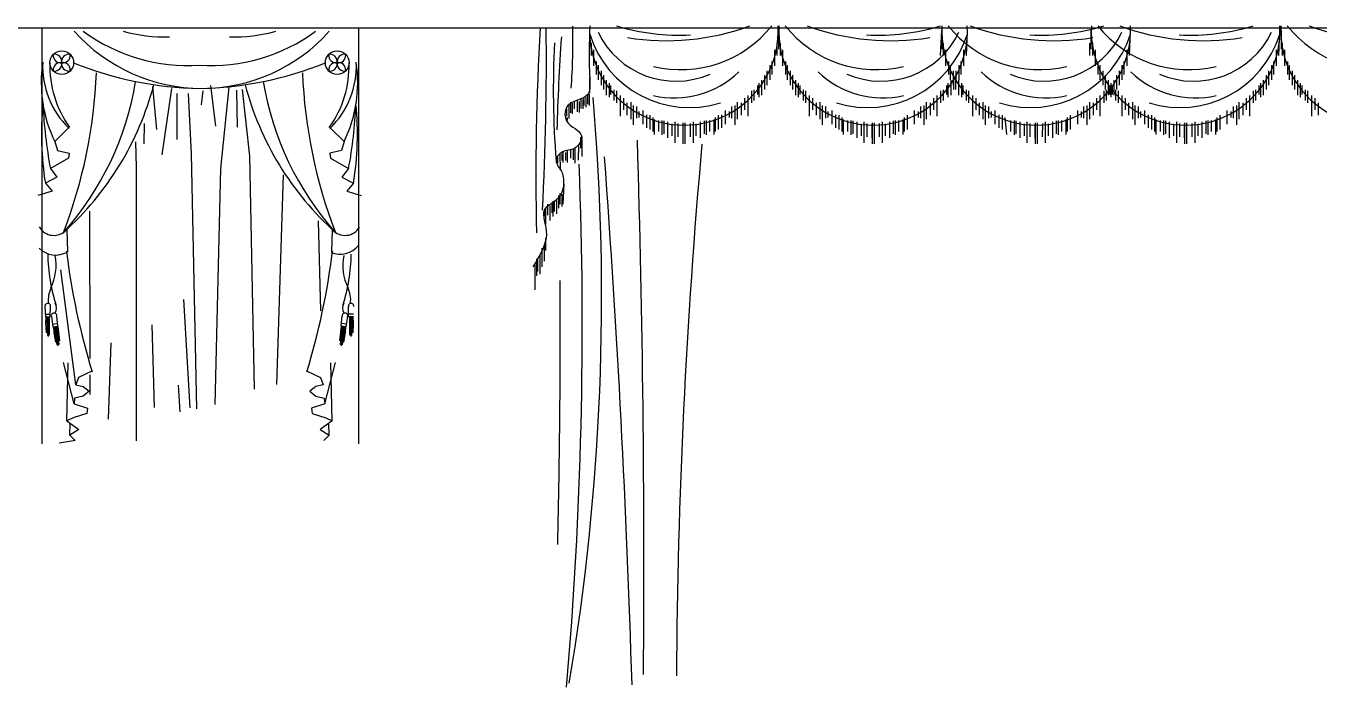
# Model space of a CAD drawing. Header units: inches. Extents: x 8.9 to 51.4, y 16 to 40.8.
# Drawn here: x 38.333 to 42.615, y 26.133 to 28.324 of the extents above; entities that cross this region are included whole.
import ezdxf

# ---------------------------------------------------------------- set-up
doc = ezdxf.new("R2010")
doc.units = ezdxf.units.IN
doc.header["$MEASUREMENT"] = 0
for name, color, linetype in [('02', 2, 'Continuous'), ('1', 1, 'Continuous'), ('4', 4, 'Continuous')]:
    doc.layers.add(name, color=color, linetype=linetype)

msp = doc.modelspace()

# ---------------------------------------------------------------- linework, layer by layer
at = {"layer": '02'}
for p, q in [((40.8256, 28.3086), (40.8256, 28.2468)), ((41.3646, 28.3086), (41.3599, 28.2262)), ((41.3654, 28.3086), (41.3654, 28.2468)), ((41.4495, 28.3086), (41.4461, 28.2262)), ((41.8598, 28.3086), (41.8598, 28.2468)), ((41.9894, 28.3086), (41.9859, 28.2262)), ((42.4845, 28.3086), (42.4811, 28.2262)), ((42.4892, 28.3086), (42.4892, 28.2468)), ((40.82, 28.2674), (40.82, 28.2262)), ((40.8303, 28.2674), (40.8303, 28.2262)), ((41.3702, 28.2674), (41.3702, 28.2262)), ((41.855, 28.2674), (41.855, 28.2262)), ((41.8653, 28.2674), (41.8653, 28.2262)), ((42.4927, 28.2674), (42.4927, 28.2262)), ((40.8121, 28.2452), (40.8121, 28.1913)), ((40.8382, 28.2452), (40.8382, 28.1913)), ((41.3781, 28.2452), (41.3781, 28.1913)), ((41.4381, 28.2452), (41.4381, 28.1913)), ((41.8732, 28.2452), (41.8732, 28.1913)), ((41.978, 28.2452), (41.978, 28.1913)), ((42.4731, 28.2452), (42.4731, 28.1913)), ((42.5006, 28.2452), (42.5006, 28.1913)), ((40.2217, 28.2056), (40.2217, 28.1628)), ((40.2281, 28.1945), (40.2281, 28.1454)), ((40.7962, 28.1945), (40.7962, 28.1454)), ((40.8026, 28.2056), (40.8026, 28.1628)), ((40.8478, 28.2056), (40.8478, 28.1628)), ((40.8541, 28.1945), (40.8541, 28.1454)), ((41.3876, 28.2056), (41.3876, 28.1628)), ((41.394, 28.1945), (41.394, 28.1454)), ((41.4223, 28.1945), (41.4223, 28.1454)), ((41.4286, 28.2056), (41.4286, 28.1628)), ((41.8828, 28.2056), (41.8828, 28.1628)), ((41.8891, 28.1945), (41.8891, 28.1454)), ((41.9621, 28.1945), (41.9621, 28.1454)), ((41.9685, 28.2056), (41.9685, 28.1628)), ((42.4573, 28.1945), (42.4573, 28.1454)), ((42.4636, 28.2056), (42.4636, 28.1628)), ((42.5101, 28.2056), (42.5101, 28.1628)), ((42.5164, 28.1945), (42.5164, 28.1454)), ((40.1995, 28.1533), (40.1995, 28.101)), ((40.2376, 28.1755), (40.2376, 28.1279)), ((40.2455, 28.1612), (40.2455, 28.1137)), ((40.255, 28.1438), (40.255, 28.0946)), ((40.2645, 28.1343), (40.2645, 28.0883)), ((40.7597, 28.1343), (40.7597, 28.0883)), ((40.7693, 28.1438), (40.7693, 28.0946)), ((40.7788, 28.1612), (40.7788, 28.1137)), ((40.7867, 28.1755), (40.7867, 28.1279)), ((40.8636, 28.1755), (40.8636, 28.1279)), ((40.8716, 28.1612), (40.8716, 28.1137)), ((40.8811, 28.1438), (40.8811, 28.0946)), ((40.8906, 28.1343), (40.8906, 28.0883)), ((41.3858, 28.1343), (41.3858, 28.0883)), ((41.3953, 28.1438), (41.3953, 28.0946)), ((41.4035, 28.1755), (41.4035, 28.1279)), ((41.4048, 28.1612), (41.4048, 28.1137)), ((41.4128, 28.1755), (41.4114, 28.1137)), ((41.4209, 28.1438), (41.4209, 28.0946)), ((41.4305, 28.1343), (41.4305, 28.0883)), ((41.8986, 28.1755), (41.8986, 28.1279)), ((41.9065, 28.1612), (41.9065, 28.1137)), ((41.9161, 28.1438), (41.9161, 28.0946)), ((41.9256, 28.1343), (41.9256, 28.0883)), ((41.9352, 28.1438), (41.9352, 28.0946)), ((41.9447, 28.1612), (41.9447, 28.1137)), ((41.9526, 28.1755), (41.9526, 28.1279)), ((42.4208, 28.1343), (42.4208, 28.0883)), ((42.4303, 28.1438), (42.4303, 28.0946)), ((42.4398, 28.1612), (42.4398, 28.1137)), ((42.4477, 28.1755), (42.4477, 28.1279)), ((42.526, 28.1755), (42.526, 28.1279)), ((42.5339, 28.1612), (42.5339, 28.1137)), ((42.5434, 28.1438), (42.5434, 28.0946)), ((42.5529, 28.1343), (42.5529, 28.0883)), ((40.1932, 28.0962), (40.1932, 28.0645)), ((40.1979, 28.0978), (40.1979, 28.0598)), ((40.2693, 28.1263), (40.2693, 28.0962)), ((40.2804, 28.1121), (40.2804, 28.0772)), ((40.2883, 28.1089), (40.2883, 28.0693)), ((40.301, 28.093), (40.301, 28.0249)), ((40.7232, 28.093), (40.7232, 28.0249)), ((40.7359, 28.1089), (40.7359, 28.0693)), ((40.7439, 28.1121), (40.7439, 28.0772)), ((40.755, 28.1263), (40.755, 28.0962)), ((40.8954, 28.1263), (40.8954, 28.0962)), ((40.9065, 28.1121), (40.9065, 28.0772)), ((40.9144, 28.1089), (40.9144, 28.0693)), ((40.9271, 28.093), (40.9271, 28.0249)), ((41.3493, 28.093), (41.3493, 28.0249)), ((41.362, 28.1089), (41.362, 28.0693)), ((41.3699, 28.1121), (41.3699, 28.0772)), ((41.381, 28.1263), (41.381, 28.0962)), ((41.4352, 28.1263), (41.4352, 28.0962)), ((41.4463, 28.1121), (41.4463, 28.0772)), ((41.4543, 28.1089), (41.4543, 28.0693)), ((41.4669, 28.093), (41.4669, 28.0249)), ((41.8892, 28.093), (41.8892, 28.0249)), ((41.9019, 28.1089), (41.9019, 28.0693)), ((41.9098, 28.1121), (41.9098, 28.0772)), ((41.9209, 28.1263), (41.9209, 28.0962)), ((41.9303, 28.1263), (41.9303, 28.0962)), ((41.9414, 28.1121), (41.9414, 28.0772)), ((41.9494, 28.1089), (41.9494, 28.0693)), ((41.9621, 28.093), (41.9621, 28.0249)), ((42.3843, 28.093), (42.3843, 28.0249)), ((42.397, 28.1089), (42.397, 28.0693)), ((42.4049, 28.1121), (42.4049, 28.0772)), ((42.416, 28.1263), (42.416, 28.0962)), ((42.5577, 28.1263), (42.5577, 28.0962)), ((42.5688, 28.1121), (42.5688, 28.0772)), ((42.5767, 28.1089), (42.5767, 28.0693)), ((42.5894, 28.093), (42.5894, 28.0249)), ((40.1234, 28.0487), (40.1234, 28.0249)), ((40.1313, 28.0661), (40.1313, 28.017)), ((40.1361, 28.0709), (40.1361, 28.036)), ((40.1424, 28.0677), (40.1424, 28.0328)), ((40.1487, 28.074), (40.1487, 28.0487)), ((40.1583, 28.0772), (40.1583, 28.0391)), ((40.1646, 28.074), (40.1646, 28.0376)), ((40.171, 28.0835), (40.171, 28.0502)), ((40.1773, 28.0804), (40.1773, 28.0487)), ((40.1805, 28.0835), (40.1805, 28.0598)), ((40.1868, 28.0883), (40.1868, 28.055)), ((40.3121, 28.0851), (40.3121, 28.0455)), ((40.3232, 28.0693), (40.3232, 28.0281)), ((40.3359, 28.0709), (40.3359, 28.0154)), ((40.3439, 28.0598), (40.3439, 27.9963)), ((40.355, 28.0566), (40.355, 28.0185)), ((40.6693, 28.0566), (40.6693, 28.0185)), ((40.6804, 28.0598), (40.6804, 27.9963)), ((40.6884, 28.0709), (40.6884, 28.0154)), ((40.701, 28.0693), (40.701, 28.0281)), ((40.7121, 28.0851), (40.7121, 28.0455)), ((40.9382, 28.0851), (40.9382, 28.0455)), ((40.9493, 28.0693), (40.9493, 28.0281)), ((40.962, 28.0709), (40.962, 28.0154)), ((40.9699, 28.0598), (40.9699, 27.9963)), ((40.981, 28.0566), (40.981, 28.0185)), ((41.2954, 28.0566), (41.2954, 28.0185)), ((41.3065, 28.0598), (41.3065, 27.9963)), ((41.3144, 28.0709), (41.3144, 28.0154)), ((41.3271, 28.0693), (41.3271, 28.0281)), ((41.3382, 28.0851), (41.3382, 28.0455)), ((41.478, 28.0851), (41.478, 28.0455)), ((41.4892, 28.0693), (41.4892, 28.0281)), ((41.5018, 28.0709), (41.5018, 28.0154)), ((41.5098, 28.0598), (41.5098, 27.9963)), ((41.5209, 28.0566), (41.5209, 28.0185)), ((41.8352, 28.0566), (41.8352, 28.0185)), ((41.8463, 28.0598), (41.8463, 27.9963)), ((41.8543, 28.0709), (41.8543, 28.0154)), ((41.867, 28.0693), (41.867, 28.0281)), ((41.8781, 28.0851), (41.8781, 28.0455)), ((41.9732, 28.0851), (41.9732, 28.0455)), ((41.9843, 28.0693), (41.9843, 28.0281)), ((41.997, 28.0709), (41.997, 28.0154)), ((42.0049, 28.0598), (42.0049, 27.9963)), ((42.016, 28.0566), (42.016, 28.0185)), ((42.3304, 28.0566), (42.3304, 28.0185)), ((42.3415, 28.0598), (42.3415, 27.9963)), ((42.3494, 28.0709), (42.3494, 28.0154)), ((42.3621, 28.0693), (42.3621, 28.0281)), ((42.3732, 28.0851), (42.3732, 28.0455)), ((42.6005, 28.0851), (42.6005, 28.0455)), ((42.6116, 28.0693), (42.6116, 28.0281)), ((40.1249, 28.0201), (40.1249, 28.0106)), ((40.3629, 28.0407), (40.3629, 28.0201)), ((40.3756, 28.0439), (40.3756, 27.9979)), ((40.3883, 28.0296), (40.3883, 27.9868)), ((40.3994, 28.0281), (40.3994, 27.9805)), ((40.4089, 28.0201), (40.4089, 27.9742)), ((40.4137, 28.0138), (40.4137, 27.9646)), ((40.4279, 28.0106), (40.4279, 27.9742)), ((40.439, 28.0106), (40.439, 27.9631)), ((40.4454, 28.009), (40.4454, 27.9662)), ((40.4581, 28.0059), (40.4581, 27.9535)), ((40.4819, 28.0059), (40.4819, 27.9361)), ((40.5424, 28.0059), (40.5424, 27.9361)), ((40.5662, 28.0059), (40.5662, 27.9535)), ((40.5789, 28.009), (40.5789, 27.9662)), ((40.5852, 28.0106), (40.5852, 27.9631)), ((40.5963, 28.0106), (40.5963, 27.9742)), ((40.6106, 28.0138), (40.6106, 27.9646)), ((40.6154, 28.0201), (40.6154, 27.9742)), ((40.6249, 28.0281), (40.6249, 27.9805)), ((40.636, 28.0296), (40.636, 27.9868)), ((40.6487, 28.0439), (40.6487, 27.9979)), ((40.6614, 28.0407), (40.6614, 28.0201)), ((40.9889, 28.0407), (40.9889, 28.0201)), ((41.0016, 28.0439), (41.0016, 27.9979)), ((41.0143, 28.0296), (41.0143, 27.9868)), ((41.0254, 28.0281), (41.0254, 27.9805)), ((41.0349, 28.0201), (41.0349, 27.9742)), ((41.0397, 28.0138), (41.0397, 27.9646)), ((41.054, 28.0106), (41.054, 27.9742)), ((41.0651, 28.0106), (41.0651, 27.9631)), ((41.0714, 28.009), (41.0714, 27.9662)), ((41.0841, 28.0059), (41.0841, 27.9535)), ((41.1079, 28.0059), (41.1079, 27.9361)), ((41.1685, 28.0059), (41.1685, 27.9361)), ((41.1923, 28.0059), (41.1923, 27.9535)), ((41.205, 28.009), (41.205, 27.9662)), ((41.2113, 28.0106), (41.2113, 27.9631)), ((41.2224, 28.0106), (41.2224, 27.9742)), ((41.2367, 28.0138), (41.2367, 27.9646)), ((41.2414, 28.0201), (41.2414, 27.9742)), ((41.251, 28.0281), (41.251, 27.9805)), ((41.2747, 28.0439), (41.2747, 27.9979)), ((41.2874, 28.0407), (41.2874, 28.0201)), ((41.5288, 28.0407), (41.5288, 28.0201)), ((41.5415, 28.0439), (41.5415, 27.9979)), ((41.5542, 28.0296), (41.5542, 27.9868)), ((41.5653, 28.0281), (41.5653, 27.9805)), ((41.5748, 28.0201), (41.5796, 27.9646)), ((41.5938, 28.0106), (41.5938, 27.9742)), ((41.6049, 28.0106), (41.6049, 27.9631)), ((41.6113, 28.009), (41.6113, 27.9662)), ((41.624, 28.0059), (41.624, 27.9535)), ((41.6478, 28.0059), (41.6478, 27.9361)), ((41.7083, 28.0059), (41.7083, 27.9361)), ((41.7321, 28.0059), (41.7321, 27.9535)), ((41.7448, 28.009), (41.7448, 27.9662)), ((41.7512, 28.0106), (41.7512, 27.9631)), ((41.7623, 28.0106), (41.7623, 27.9742)), ((41.7765, 28.0138), (41.7765, 27.9646)), ((41.7813, 28.0201), (41.7813, 27.9742)), ((41.7908, 28.0281), (41.7908, 27.9805)), ((41.8146, 28.0439), (41.8146, 27.9979)), ((41.8273, 28.0407), (41.8273, 28.0201)), ((42.0239, 28.0407), (42.0239, 28.0201)), ((42.0366, 28.0439), (42.0366, 27.9979)), ((42.0493, 28.0296), (42.0493, 27.9868)), ((42.0604, 28.0281), (42.0604, 27.9805)), ((42.0699, 28.0201), (42.0699, 27.9742)), ((42.0747, 28.0138), (42.0747, 27.9646)), ((42.089, 28.0106), (42.089, 27.9742)), ((42.1001, 28.0106), (42.1001, 27.9631)), ((42.1064, 28.009), (42.1064, 27.9662)), ((42.1191, 28.0059), (42.1191, 27.9535)), ((42.1429, 28.0059), (42.1429, 27.9361)), ((42.2035, 28.0059), (42.2035, 27.9361)), ((42.2273, 28.0059), (42.2273, 27.9535)), ((42.2399, 28.009), (42.2399, 27.9662)), ((42.2463, 28.0106), (42.2463, 27.9631)), ((42.2574, 28.0106), (42.2574, 27.9742)), ((42.2717, 28.0138), (42.2717, 27.9646)), ((42.2764, 28.0201), (42.2764, 27.9742)), ((42.2859, 28.0281), (42.2859, 27.9805)), ((42.3097, 28.0439), (42.3097, 27.9979)), ((42.3224, 28.0407), (42.3224, 28.0201)), ((38.4724, 27.9842), (38.4287, 27.9406)), ((39.3433, 27.9842), (39.387, 27.9406)), ((40.4723, 27.9995), (40.4723, 27.9599)), ((40.4914, 28.0011), (40.4917, 27.9567)), ((40.5088, 28.0027), (40.5088, 27.9329)), ((40.5154, 28.0027), (40.5154, 27.9329)), ((40.5329, 28.0011), (40.5326, 27.9567)), ((40.5519, 27.9995), (40.5519, 27.9599)), ((41.0984, 27.9995), (41.0984, 27.9599)), ((41.1174, 28.0011), (41.1177, 27.9567)), ((41.1336, 27.9979), (41.1336, 27.9535)), ((41.1349, 28.0027), (41.1349, 27.9329)), ((41.1415, 28.0027), (41.1415, 27.9329)), ((41.1589, 28.0011), (41.1587, 27.9567)), ((41.178, 27.9995), (41.178, 27.9599)), ((41.6383, 27.9995), (41.6383, 27.9599)), ((41.6573, 28.0011), (41.6576, 27.9567)), ((41.6734, 27.9979), (41.6734, 27.9535)), ((41.6747, 28.0027), (41.6747, 27.9329)), ((41.6814, 28.0027), (41.6814, 27.9329)), ((41.6988, 28.0011), (41.6985, 27.9567)), ((41.7179, 27.9995), (41.7179, 27.9599)), ((42.1334, 27.9995), (42.1334, 27.9599)), ((42.1524, 28.0011), (42.1527, 27.9567)), ((42.1686, 27.9979), (42.1686, 27.9535)), ((42.1699, 28.0027), (42.1699, 27.9329)), ((42.1765, 28.0027), (42.1765, 27.9329)), ((42.1939, 28.0011), (42.1937, 27.9567)), ((42.213, 27.9995), (42.213, 27.9599)), ((38.4287, 27.9406), (38.4378, 27.9115)), ((39.387, 27.9406), (39.3779, 27.9115)), ((40.1503, 27.9203), (40.1503, 27.8695)), ((40.163, 27.9314), (40.1614, 27.879)), ((40.1694, 27.9551), (40.1694, 27.9187)), ((40.1741, 27.9567), (40.1741, 27.8917)), ((38.4742, 27.886), (38.4142, 27.8515)), ((38.4378, 27.9115), (38.476, 27.9024)), ((38.476, 27.9024), (38.4742, 27.886)), ((39.3779, 27.9115), (39.3397, 27.9024)), ((39.3397, 27.9024), (39.3415, 27.886)), ((39.3415, 27.886), (39.4015, 27.8515)), ((40.0932, 27.8886), (40.0932, 27.8695)), ((40.1012, 27.8997), (40.1027, 27.8458)), ((40.1075, 27.8997), (40.1075, 27.8775)), ((40.1107, 27.9092), (40.1107, 27.8711)), ((40.1202, 27.9044), (40.1202, 27.8775)), ((40.1249, 27.9108), (40.1249, 27.8711)), ((40.1361, 27.9139), (40.1361, 27.8854)), ((40.1456, 27.9155), (40.1456, 27.8806)), ((38.4142, 27.8515), (38.436, 27.8224)), ((39.4015, 27.8515), (39.3797, 27.8224)), ((38.436, 27.8224), (38.3978, 27.8024)), ((38.3978, 27.8024), (38.4196, 27.7769)), ((39.3797, 27.8224), (39.4179, 27.8024)), ((39.4179, 27.8024), (39.3961, 27.7769)), ((40.1138, 27.7998), (40.1107, 27.7332)), ((38.4196, 27.7769), (38.3723, 27.7623)), ((39.3961, 27.7769), (39.4434, 27.7623)), ((40.0964, 27.7617), (40.0964, 27.7205)), ((40.1012, 27.7681), (40.1012, 27.7332)), ((40.1075, 27.7665), (40.1075, 27.7253)), ((40.0488, 27.711), (40.0488, 27.6936)), ((40.0536, 27.7189), (40.0536, 27.6666)), ((40.0599, 27.7332), (40.0599, 27.6968)), ((40.0678, 27.7285), (40.0678, 27.6793)), ((40.0742, 27.7332), (40.0742, 27.7047)), ((40.0774, 27.7427), (40.0774, 27.692)), ((40.0821, 27.7411), (40.0821, 27.7094)), ((40.0901, 27.7459), (40.0901, 27.7015)), ((40.0536, 27.6207), (40.0536, 27.5795)), ((40.0409, 27.5874), (40.0409, 27.5256)), ((40.0488, 27.5969), (40.0488, 27.5446)), ((40.0234, 27.5525), (40.0234, 27.4954)), ((40.0266, 27.5541), (40.0266, 27.5097)), ((40.0345, 27.5636), (40.0345, 27.5018)), ((38.4982, 27.1344), (38.4485, 27.5159)), ((40.0187, 27.5319), (40.0187, 27.4495)), ((38.8553, 27.4173), (38.8754, 27.0578)), ((38.3963, 27.3936), (38.3979, 27.3595)), ((38.3974, 27.3686), (38.4134, 27.3686)), ((38.4139, 27.3595), (38.4145, 27.3941)), ((38.4387, 27.3288), (38.4354, 27.3633)), ((39.377, 27.3288), (39.3803, 27.3633)), ((39.4018, 27.3595), (39.4012, 27.3941)), ((39.4183, 27.3686), (39.4023, 27.3686)), ((38.3979, 27.3595), (38.4139, 27.3595)), ((38.3995, 27.3595), (38.3985, 27.3403)), ((38.3985, 27.3403), (38.4006, 27.3073)), ((38.4027, 27.3595), (38.4017, 27.3504)), ((38.4022, 27.3504), (38.4043, 27.2982)), ((38.4054, 27.3595), (38.407, 27.295)), ((38.4086, 27.359), (38.4081, 27.2982)), ((38.4107, 27.3595), (38.4107, 27.2993)), ((38.4174, 27.3608), (38.4228, 27.327)), ((38.4212, 27.336), (38.4372, 27.3377)), ((38.4228, 27.327), (38.4387, 27.3288)), ((38.4244, 27.3272), (38.4254, 27.308)), ((38.4275, 27.3276), (38.4275, 27.3184)), ((38.4302, 27.3279), (38.4389, 27.2639)), ((38.4334, 27.3277), (38.4396, 27.2672)), ((38.4355, 27.3284), (38.4421, 27.2686)), ((38.4387, 27.3283), (38.4441, 27.2801)), ((38.7506, 27.3329), (38.758, 27.0596)), ((39.377, 27.3283), (39.3716, 27.2801)), ((39.3802, 27.3284), (39.3736, 27.2686)), ((39.3823, 27.3277), (39.3761, 27.2672)), ((39.3855, 27.3279), (39.3768, 27.2639)), ((39.3929, 27.327), (39.377, 27.3288)), ((39.3945, 27.336), (39.3786, 27.3377)), ((39.3882, 27.3276), (39.3882, 27.3184)), ((39.3913, 27.3272), (39.3903, 27.308)), ((39.3983, 27.3608), (39.3929, 27.327)), ((39.4178, 27.3595), (39.4018, 27.3595)), ((39.405, 27.3595), (39.405, 27.2993)), ((39.4071, 27.359), (39.4076, 27.2982)), ((39.4103, 27.3595), (39.4087, 27.295)), ((39.4135, 27.3504), (39.4114, 27.2982)), ((39.413, 27.3595), (39.414, 27.3504)), ((39.4172, 27.3403), (39.4151, 27.3073)), ((39.4162, 27.3595), (39.4172, 27.3403)), ((38.4254, 27.308), (38.4312, 27.2754)), ((38.428, 27.3185), (38.4359, 27.2668)), ((39.3877, 27.3185), (39.3798, 27.2668)), ((39.3903, 27.308), (39.3845, 27.2754)), ((38.6148, 27.2742), (38.6056, 27.0211)), ((38.8369, 27.133), (38.8424, 27.0449))]:
    msp.add_line(p, q, dxfattribs=at)
for points in [[(38.7522, 28.1228), (38.7659, 27.981)], [(38.8147, 28.1171), (38.783, 27.8972)], [(38.833, 28.1005), (38.8327, 27.9474)], [(38.8702, 28.0999), (38.8806, 27.9001), (38.8975, 27.0555)], [(38.9189, 28.1092), (38.9136, 28.062)], [(38.9449, 28.1264), (38.9612, 27.9915)], [(39.0052, 28.1207), (38.9773, 27.852), (38.9588, 27.0699)], [(39.0306, 28.111), (39.0331, 27.988)], [(39.0492, 28.113), (39.0732, 27.8921), (39.0886, 27.1207)], [(38.7245, 28.001), (38.7233, 27.933)], [(38.6959, 27.9395), (38.6987, 27.8545), (38.6987, 26.9492)], [(39.185, 27.8309), (39.1632, 27.1356)], [(38.5436, 27.7106), (38.5447, 27.2216)], [(39.3014, 27.6776), (39.3084, 27.3798)]]:
    msp.add_lwpolyline(points, dxfattribs=at)
for centre in [(38.4519, 28.2022), (39.3639, 28.2022)]:
    msp.add_circle(centre, 0.0392, dxfattribs=at)
for centre, radius, start, end in [((38.9156, 28.6818), 0.5649, 221.6374, 318.3626), ((38.8687, 28.7738), 0.5811, 233.5295, 273.8639), ((38.7952, 28.8141), 0.5267, 254.5366, 271.4359), ((38.947, 28.7738), 0.5811, 266.1361, 306.4705), ((39.0205, 28.8141), 0.5267, 268.5641, 285.4634), ((38.4478, 28.226), 0.0242, 175.0441, 279.5528), ((38.428, 28.206), 0.0242, 350.9365, 95.4453), ((38.4757, 28.206), 0.0242, 84.5547, 189.0635), ((38.4559, 28.226), 0.0242, 260.4472, 4.9559), ((39.3598, 28.226), 0.0242, 175.0441, 279.5528), ((39.34, 28.206), 0.0242, 350.9365, 95.4453), ((39.3877, 28.206), 0.0242, 84.5547, 189.0635), ((39.3679, 28.226), 0.0242, 260.4472, 4.9559), ((38.8345, 28.1366), 0.4506, 171.5998, 205.7845), ((38.6791, 28.1922), 0.2907, 177.6193, 225.6831), ((38.76, 28.1908), 0.3475, 178.1231, 215.7295), ((38.4478, 28.1783), 0.0242, 80.4472, 184.9559), ((38.428, 28.1984), 0.0242, 264.5547, 9.0635), ((38.4757, 28.1984), 0.0242, 170.9365, 275.4453), ((38.4559, 28.1783), 0.0242, 355.0441, 99.5528), ((39.3598, 28.1783), 0.0242, 80.4472, 184.9559), ((39.34, 28.1984), 0.0242, 264.5547, 9.0635), ((39.0557, 28.1908), 0.3475, 324.2705, 1.8769), ((39.1366, 28.1922), 0.2907, 314.3169, 2.3807), ((39.3877, 28.1984), 0.0242, 170.9365, 275.4453), ((39.3679, 28.1783), 0.0242, 355.0441, 99.5528), ((38.9812, 28.1366), 0.4506, 334.2155, 8.4002), ((36.9091, 28.2354), 1.6591, 338.9567, 357.7078), ((37.7212, 28.2987), 0.9882, 318.1717, 350.7525), ((40.0946, 28.2987), 0.9882, 189.2475, 221.8283), ((40.9066, 28.2354), 1.6591, 182.2922, 201.0433), ((39.3862, 27.9637), 1.0015, 174.2529, 189.2685), ((39.8637, 28.1257), 1.4752, 182.3978, 190.7126), ((37.9521, 28.1257), 1.4752, 349.2874, 357.6022), ((38.4295, 27.9637), 1.0015, 350.7315, 5.7471), ((39.0101, 27.5796), 0.605, 181.1259, 197.473), ((38.2608, 27.5299), 0.1723, 334.2475, 11.0899), ((39.5549, 27.5299), 0.1723, 168.9101, 205.7525), ((38.8056, 27.5796), 0.605, 342.527, 358.8741), ((38.4933, 27.4171), 0.0862, 151.6117, 188.7466), ((39.3224, 27.4171), 0.0862, 351.2534, 28.3883), ((38.4055, 27.3951), 0.00921, 347.0737, 186.198), ((38.4264, 27.3633), 0.00921, 353.4097, 192.534), ((38.4022, 27.3894), 0.0322, 327.2706, 30.2256), ((39.3894, 27.3633), 0.00921, 347.466, 186.5903), ((39.4136, 27.3894), 0.0322, 149.7744, 212.7294), ((39.4102, 27.3951), 0.00921, 353.802, 192.9263)]:
    msp.add_arc(centre, radius, start, end, dxfattribs=at)
at = {"layer": '1'}
for p, q in [((38.3858, 28.3179), (38.3858, 26.9385)), ((38.3858, 28.3179), (39.4346, 28.3179)), ((39.4346, 28.3179), (39.4346, 26.9385)), ((40.1995, 28.3086), (40.1995, 28.2468)), ((40.2043, 28.2674), (40.2043, 28.2262)), ((40.2122, 28.2452), (40.2122, 28.1913)), ((38.4682, 27.6481), (38.4707, 27.5755)), ((39.3475, 27.6481), (39.345, 27.5755)), ((38.4929, 27.0711), (38.4579, 27.2083)), ((38.4682, 27.0147), (38.4731, 27.2076)), ((39.3228, 27.0711), (39.3578, 27.2083)), ((39.3475, 27.0147), (39.3426, 27.2076)), ((38.507, 27.1591), (38.4982, 27.1344)), ((38.551, 27.1802), (38.507, 27.1591)), ((39.2647, 27.1802), (39.3087, 27.1591)), ((39.3087, 27.1591), (39.3176, 27.1344)), ((38.4982, 27.1344), (38.5228, 27.1292)), ((38.5228, 27.1292), (38.5422, 27.1133)), ((38.5422, 27.1133), (38.5228, 27.0975)), ((39.2929, 27.1292), (39.2735, 27.1133)), ((39.2735, 27.1133), (39.2929, 27.0975)), ((39.3176, 27.1344), (39.2929, 27.1292)), ((38.4946, 27.0904), (38.4929, 27.0711)), ((38.4929, 27.0711), (38.5369, 27.057)), ((38.5228, 27.0975), (38.4946, 27.0904)), ((39.3228, 27.0711), (39.2788, 27.057)), ((39.2929, 27.0975), (39.3211, 27.0904)), ((39.3211, 27.0904), (39.3228, 27.0711)), ((38.4894, 27.0253), (38.4682, 27.0147)), ((38.5352, 27.0394), (38.4894, 27.0253)), ((38.5369, 27.057), (38.5352, 27.0394)), ((39.2788, 27.057), (39.2806, 27.0394)), ((39.2806, 27.0394), (39.3264, 27.0253)), ((39.3264, 27.0253), (39.3475, 27.0147)), ((38.4682, 27.0147), (38.5087, 26.9865)), ((38.4788, 26.9672), (38.4797, 27.008)), ((38.5087, 26.9865), (38.4788, 26.9672)), ((39.3475, 27.0147), (39.307, 26.9865)), ((39.307, 26.9865), (39.3369, 26.9672)), ((39.3369, 26.9672), (39.336, 27.008)), ((38.4964, 26.9496), (38.4436, 26.9408)), ((38.4788, 26.9672), (38.4964, 26.9496)), ((39.3369, 26.9672), (39.3193, 26.9496))]:
    msp.add_line(p, q, dxfattribs=at)
msp.add_lwpolyline([(38.5448, 27.1675), (38.5449, 27.1023)], dxfattribs=at)
for centre, radius, start, end in [((48.996, 27.8125), 8.9743, 176.7715, 181.11303), ((30.2034, 28.2201), 9.8531, 357.05239, 0.56885), ((38.086, 28.2702), 2.0585, 355.7374, 1.4663), ((40.5121, 28.3074), 0.3124, 176.909, 3.091), ((40.4956, 29.0031), 0.7097, 253.0158, 273.0583), ((40.4529, 29.0798), 0.8048, 260.8308, 290.1586), ((40.502, 28.5633), 0.3843, 256.2881, 321.5361), ((41.1382, 28.3074), 0.3124, 176.909, 3.091), ((41.1484, 28.5633), 0.3843, 218.4639, 283.7119), ((41.1975, 29.0798), 0.8048, 249.8414, 279.1692), ((41.1547, 29.0031), 0.7097, 266.9417, 286.9842), ((41.6781, 28.3074), 0.3124, 176.909, 3.091), ((41.6882, 28.5633), 0.3843, 218.4639, 283.7119), ((41.7373, 29.0798), 0.8048, 249.8414, 279.1692), ((41.6946, 29.0031), 0.7097, 266.9417, 286.9842), ((42.1732, 28.3074), 0.3124, 176.909, 3.091), ((42.1833, 28.5633), 0.3843, 218.4639, 283.7119), ((42.2325, 29.0798), 0.8048, 249.8414, 279.1692), ((42.1897, 29.0031), 0.7097, 266.9417, 286.9842), ((42.8005, 28.3074), 0.3124, 176.909, 3.091), ((42.8107, 28.5633), 0.3843, 218.4639, 283.7119), ((42.8598, 29.0798), 0.8048, 249.8414, 279.1692), ((43.0328, 28.1099), 2.9534, 176.9364, 184.5336), ((48.0586, 27.745), 7.9709, 176.09513, 178.31557), ((40.531, 28.4005), 0.3469, 197.3542, 287.1586), ((40.4852, 28.4259), 0.2851, 205.4463, 293.4167), ((41.1193, 28.4005), 0.3469, 252.8414, 342.6458), ((41.1651, 28.4259), 0.2851, 246.5833, 334.5537), ((41.6592, 28.4005), 0.3469, 252.8414, 342.6458), ((41.705, 28.4259), 0.2851, 246.5833, 334.5537), ((42.1543, 28.4005), 0.3469, 252.8414, 342.6458), ((42.2001, 28.4259), 0.2851, 246.5833, 334.5537), ((38.9257, 29.2663), 1.1495, 247.7839, 269.111), ((38.89, 29.2663), 1.1495, 270.889, 292.2161), ((40.4798, 28.3939), 0.3085, 257.0989, 313.9603), ((41.1706, 28.3939), 0.3085, 226.0397, 282.9011), ((41.7104, 28.3939), 0.3085, 226.0397, 282.9011), ((42.2056, 28.3939), 0.3085, 226.0397, 282.9011), ((37.7916, 28.3829), 0.998, 311.859, 345.2777), ((40.0241, 28.3829), 0.998, 194.7223, 228.141), ((32.5286, 27.4271), 7.7109, 350.43726, 4.91195), ((-5.8475, 26.53), 46.227, 359.55892, 1.75404), ((61.332, 26.0525), 20.8453, 174.82575, 179.67709), ((-0.1482, 24.9086), 40.507, 1.74302, 4.22167), ((26.3188, 27.3327), 13.8565, 355.03142, 2.20319), ((38.4258, 27.6853), 0.0556, 209.5583, 318.4317), ((39.3899, 27.6853), 0.0556, 221.5683, 330.4417), ((38.4319, 27.643), 0.0782, 225.58, 299.0382), ((40.7613, 27.858), 2.311, 186.9745, 197.116), ((37.0545, 27.858), 2.311, 342.884, 353.0255), ((39.3736, 27.6457), 0.0782, 247.3766, 320.8348), ((9.2688, 27.3378), 30.8338, 358.63813, 0.26457)]:
    msp.add_arc(centre, radius, start, end, dxfattribs=at)
msp.add_spline([(40.2002, 28.3243), (40.2, 28.1467), (40.1925, 28.0951), (40.1624, 28.0793), (40.1246, 28.0555), (40.1246, 28.0077), (40.1724, 27.9599), (40.15, 27.9183), (40.1087, 27.9057), (40.0889, 27.877), (40.1075, 27.8403), (40.1122, 27.823), (40.1051, 27.7673), (40.0767, 27.7378), (40.0494, 27.7139), (40.0494, 27.6797), (40.0562, 27.6456), (40.0121, 27.526)], degree=3, dxfattribs=at)
at = {"layer": '4'}
msp.add_line((30.6976, 28.3179), (51.0238, 28.3179), dxfattribs=at)

doc.saveas('drawing.dxf')
